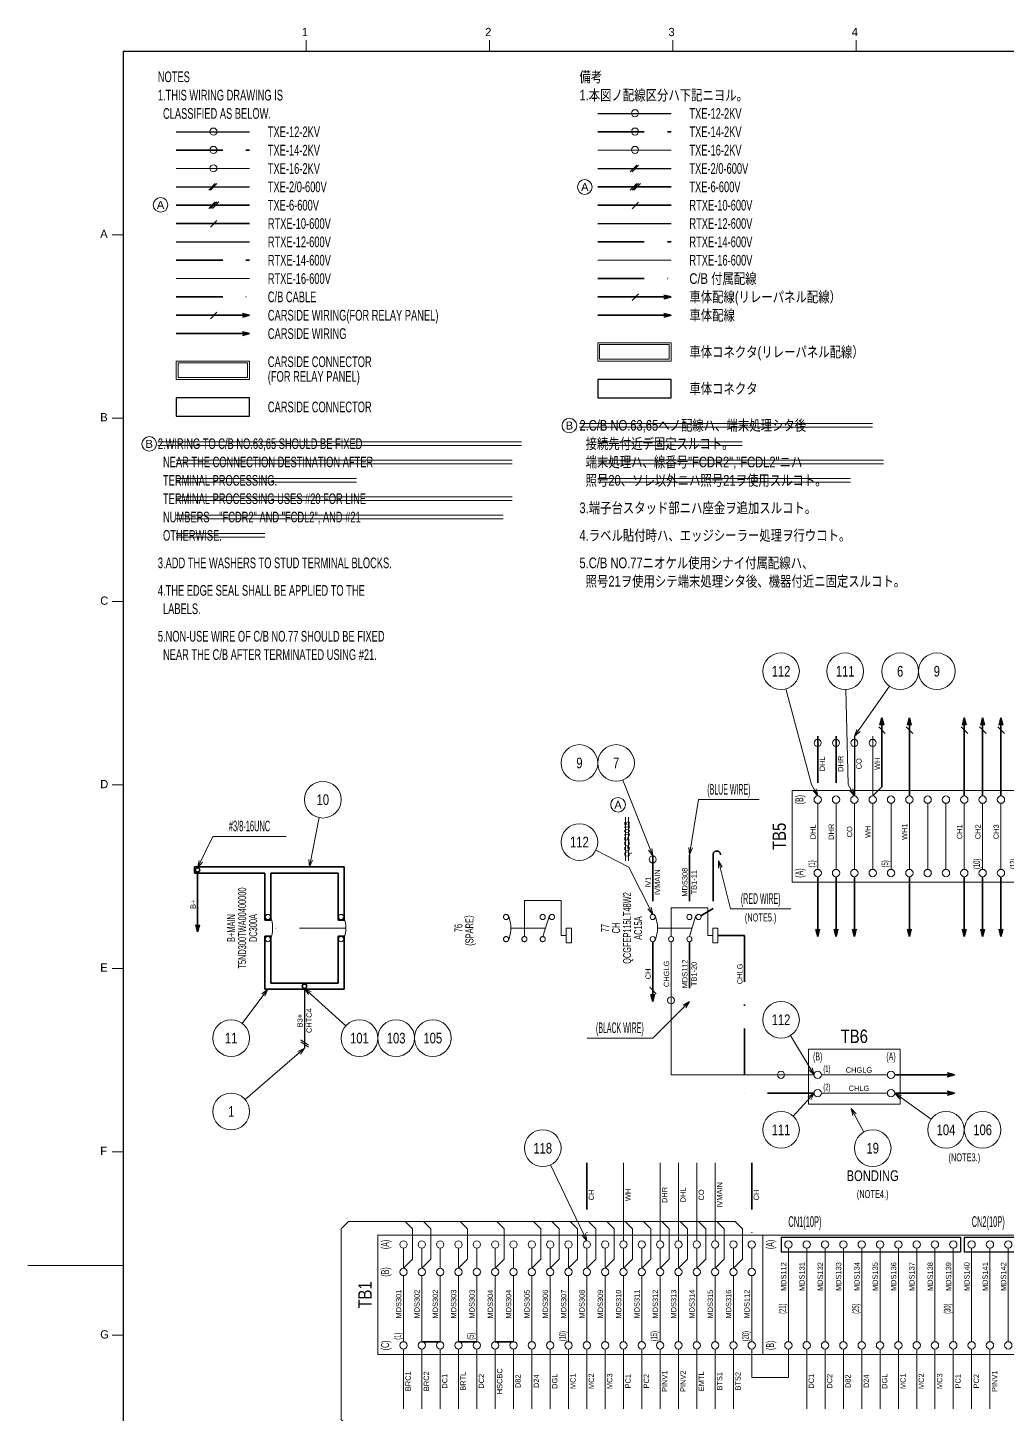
# Model space of a CAD drawing. Header units: millimetres. Extents: x 10 to 832, y 7 to 590.
# Drawn here: x 9.5 to 276.7, y 212.5 to 590.4 of the extents above; entities that cross this region are included whole.
import ezdxf
from ezdxf.enums import TextEntityAlignment as Align

# ---------------------------------------------------------------- set-up
doc = ezdxf.new("R2010")
doc.units = ezdxf.units.MM
for name, pattern in [('DASHDOT', [25.3, 12.7, -6.3, 0, -6.3]), ('DASHED', [19, 12.7, -6.3]), ('DIVIDE', [31.6, 12.7, -6.3, 0, -6.3, 0, -6.3])]:
    doc.linetypes.add(name, pattern=pattern)
for name, color, linetype in [('GR1_02', 7, 'Continuous'), ('GR1_03', 7, 'Continuous'), ('GR1_04', 7, 'Continuous'), ('GR1_05', 7, 'Continuous'), ('GR1_15', 7, 'Continuous'), ('GR1_16', 7, 'Continuous'), ('図面枠B6M', 7, 'Continuous'), ('表題、部品表_01', 7, 'Continuous')]:
    doc.layers.add(name, color=color, linetype=linetype)
doc.styles.add('HG丸ｺﾞｼｯｸM-PRO', font='')
doc.styles.get('HG丸ｺﾞｼｯｸM-PRO').set_extended_font_data('HG丸ｺﾞｼｯｸM-PRO')

# ---------------------------------------------------------------- blocks, each defined once
blk = doc.blocks.new('BLKF023')
at = {"layer": '図面枠B6M', "color": 4, "linetype": 'Continuous', "lineweight": 13}
for p, q in [((85.5, 587), (85.5, 584)), ((135.5, 587), (135.5, 584)), ((185.5, 587), (185.5, 584)), ((235.5, 587), (235.5, 584)), ((32.5, 534), (35.5, 534)), ((32.5, 484), (35.5, 484)), ((32.5, 434), (35.5, 434)), ((32.5, 384), (35.5, 384)), ((32.5, 334), (35.5, 334)), ((32.5, 284), (35.5, 284)), ((9.5, 253), (35.5, 253)), ((32.5, 234), (35.5, 234))]:
    blk.add_line(p, q, dxfattribs=at)
at = {"layer": '図面枠B6M', "color": 2, "linetype": 'Continuous', "lineweight": 25}
for q in [(35.5, 15), (831.5, 584)]:
    blk.add_line((35.5, 584), q, dxfattribs=at)
at = {"layer": '図面枠B6M', "color": 4, "linetype": 'Continuous', "lineweight": 13, "style": 'HG丸ｺﾞｼｯｸM-PRO'}
for s, width, p in [('1', 1.003994, (84.29, 587.45)), ('2', 1.003994, (134.3, 587.45)), ('3', 1.003994, (184.29, 587.45)), ('4', 1.003994, (234.29, 587.45)), ('A', 1.002405, (29.29, 532.45)), ('B', 1.004704, (29.29, 482.45)), ('C', 1.001214, (29.29, 432.45)), ('D', 1.002334, (29.29, 382.45)), ('E', 1.001589, (29.29, 332.45)), ('F', 0.998986, (29.29, 282.45)), ('G', 1.003714, (29.29, 232.45))]:
    blk.add_text(s, height=2.25, dxfattribs=dict(at, width=width)).set_placement(p, align=Align.BOTTOM_LEFT)
blk = doc.blocks.new('BLKF065')
at = {"layer": 'GR1_03', "color": 4, "linetype": 'Continuous', "lineweight": 13}
for p, q in [((97, 209), (195, 209)), ((110, 209), (112, 207)), ((115, 209), (117, 207)), ((120, 209), (122, 207)), ((125, 209), (127, 207)), ((130, 209), (132, 207)), ((135, 209), (137, 207)), ((140, 209), (142, 207)), ((145, 209), (147, 207)), ((160, 209), (162, 207)), ((165, 209), (167, 207)), ((170, 209), (172, 207)), ((175, 209), (177, 207)), ((180, 209), (182, 207)), ((185, 209), (187, 207)), ((190, 209), (192, 207)), ((195, 209), (197, 207)), ((112, 207), (112, 199.75)), ((117, 207), (117, 199.75)), ((122, 207), (122, 199.75)), ((127, 207), (127, 199.75)), ((132, 207), (132, 199.75)), ((137, 207), (137, 199.75)), ((142, 207), (142, 199.75)), ((147, 207), (147, 199.75)), ((162, 207), (162, 199.75)), ((167, 207), (167, 199.75)), ((172, 207), (172, 199.75)), ((177, 207), (177, 199.75)), ((182, 207), (182, 199.75)), ((187, 207), (187, 199.75)), ((192, 207), (192, 199.75)), ((197, 207), (197, 199.75))]:
    blk.add_line(p, q, dxfattribs=at)
blk = doc.blocks.new('BLKF067')
at = {"layer": 'GR1_03', "color": 4, "linetype": 'Continuous', "lineweight": 13}
for p, q in [((139.5, 263), (137.5, 265)), ((139.5, 254.75), (139.5, 263)), ((137, 252.25), (139.5, 254.75))]:
    blk.add_line(p, q, dxfattribs=at)
blk = doc.blocks.new('BLKF068')
at = {"layer": 'GR1_03', "color": 4, "linetype": 'Continuous', "lineweight": 13}
for p, q in [((119.5, 263), (117.5, 265)), ((119.5, 254.75), (119.5, 263)), ((117, 252.25), (119.5, 254.75))]:
    blk.add_line(p, q, dxfattribs=at)
blk = doc.blocks.new('BLKF069')
at = {"layer": 'GR1_03', "color": 4, "linetype": 'Continuous', "lineweight": 13}
for p, q in [((114.5, 263), (112.5, 265)), ((114.5, 254.75), (114.5, 263)), ((112, 252.25), (114.5, 254.75))]:
    blk.add_line(p, q, dxfattribs=at)
blk = doc.blocks.new('BLKF070')
at = {"layer": 'GR1_03', "color": 4, "linetype": 'Continuous', "lineweight": 13}
for p, q in [((149.5, 263), (147.5, 265)), ((149.5, 254.75), (149.5, 263)), ((147, 252.25), (149.5, 254.75))]:
    blk.add_line(p, q, dxfattribs=at)
blk = doc.blocks.new('BLKF071')
at = {"layer": 'GR1_03', "color": 4, "linetype": 'Continuous', "lineweight": 13}
for p, q in [((154.5, 263), (152.5, 265)), ((154.5, 254.75), (154.5, 263)), ((152, 252.25), (154.5, 254.75))]:
    blk.add_line(p, q, dxfattribs=at)
blk = doc.blocks.new('BLKF072')
at = {"layer": 'GR1_03', "color": 4, "linetype": 'Continuous', "lineweight": 13}
for p, q in [((189.5, 263), (187.5, 265)), ((189.5, 254.75), (189.5, 263)), ((187, 252.25), (189.5, 254.75))]:
    blk.add_line(p, q, dxfattribs=at)
blk = doc.blocks.new('BLKF073')
at = {"layer": 'GR1_03', "color": 4, "linetype": 'Continuous', "lineweight": 13}
for p, q in [((184.5, 263), (182.5, 265)), ((184.5, 254.75), (184.5, 263)), ((182, 252.25), (184.5, 254.75))]:
    blk.add_line(p, q, dxfattribs=at)
blk = doc.blocks.new('BLKF074')
at = {"layer": 'GR1_03', "color": 4, "linetype": 'Continuous', "lineweight": 13}
for p, q in [((179.5, 263), (177.5, 265)), ((179.5, 254.75), (179.5, 263)), ((177, 252.25), (179.5, 254.75))]:
    blk.add_line(p, q, dxfattribs=at)
blk = doc.blocks.new('BLKF075')
at = {"layer": 'GR1_03', "color": 4, "linetype": 'Continuous', "lineweight": 13}
for p, q in [((174.5, 263), (172.5, 265)), ((174.5, 254.75), (174.5, 263)), ((172, 252.25), (174.5, 254.75))]:
    blk.add_line(p, q, dxfattribs=at)
blk = doc.blocks.new('BLKF076')
at = {"layer": 'GR1_03', "color": 4, "linetype": 'Continuous', "lineweight": 13}
for p, q in [((169.5, 263), (167.5, 265)), ((169.5, 254.75), (169.5, 263)), ((167, 252.25), (169.5, 254.75))]:
    blk.add_line(p, q, dxfattribs=at)
blk = doc.blocks.new('BLKF077')
at = {"layer": 'GR1_03', "color": 4, "linetype": 'Continuous', "lineweight": 13}
for p, q in [((194.5, 263), (192.5, 265)), ((194.5, 254.75), (194.5, 263)), ((192, 252.25), (194.5, 254.75))]:
    blk.add_line(p, q, dxfattribs=at)
blk = doc.blocks.new('BLKF078')
at = {"layer": 'GR1_03', "color": 4, "linetype": 'Continuous', "lineweight": 13}
for p, q in [((199.5, 263), (197.5, 265)), ((199.5, 254.75), (199.5, 263)), ((197, 252.25), (199.5, 254.75))]:
    blk.add_line(p, q, dxfattribs=at)
blk = doc.blocks.new('BLKF079')
at = {"layer": 'GR1_03', "color": 4, "linetype": 'Continuous', "lineweight": 13}
for p, q in [((204.5, 263), (202.5, 265)), ((204.5, 254.75), (204.5, 263)), ((202, 252.25), (204.5, 254.75))]:
    blk.add_line(p, q, dxfattribs=at)
blk = doc.blocks.new('BLKF066')
at = {"layer": 'GR1_03', "color": 4, "linetype": 'Continuous', "lineweight": 13}
blk.add_line((97, 265), (202.5, 265), dxfattribs=at)
for name in ['BLKF069', 'BLKF068', 'BLKF067', 'BLKF070', 'BLKF071', 'BLKF076', 'BLKF075', 'BLKF074', 'BLKF073', 'BLKF072', 'BLKF077', 'BLKF078', 'BLKF079']:
    blk.add_blockref(name, (0, 0), dxfattribs=at)
blk = doc.blocks.new('BLKF080')
at = {"layer": 'GR1_03', "color": 4, "linetype": 'Continuous', "lineweight": 13}
for p, q in [((164.5, 263), (162.5, 265)), ((164.5, 254.75), (164.5, 263)), ((162, 252.25), (164.5, 254.75))]:
    blk.add_line(p, q, dxfattribs=at)
blk = doc.blocks.new('BLKF081')
at = {"layer": 'GR1_03', "color": 4, "linetype": 'Continuous', "lineweight": 13}
for p, q in [((159.5, 263), (157.5, 265)), ((159.5, 254.75), (159.5, 263)), ((157, 252.25), (159.5, 254.75))]:
    blk.add_line(p, q, dxfattribs=at)
blk = doc.blocks.new('BLKF082')
at = {"layer": 'GR1_03', "color": 4, "linetype": 'Continuous', "lineweight": 13}
for p, q in [((129.5, 263), (127.5, 265)), ((129.5, 254.75), (129.5, 263)), ((127, 252.25), (129.5, 254.75))]:
    blk.add_line(p, q, dxfattribs=at)
blk = doc.blocks.new('BLKF064')
at = {"layer": 'GR1_03', "color": 4, "linetype": 'Continuous', "lineweight": 13}
for p, q in [((95, 263), (97, 265)), ((95, 263), (95, 211)), ((95, 211), (97, 209))]:
    blk.add_line(p, q, dxfattribs=at)
for name in ['BLKF066', 'BLKF082', 'BLKF081', 'BLKF080', 'BLKF065']:
    blk.add_blockref(name, (0, 0), dxfattribs=at)
blk = doc.blocks.new('BLKF102')
at = {"layer": 'GR1_03', "color": 2, "linetype": 'Continuous', "lineweight": 25}
for p, q in [((215, 260.75), (264, 260.75)), ((215, 260.75), (215, 256.75)), ((264, 260.75), (264, 256.75)), ((215, 256.75), (264, 256.75))]:
    blk.add_line(p, q, dxfattribs=at)
blk = doc.blocks.new('BLKF103')
at = {"layer": 'GR1_03', "color": 2, "linetype": 'Continuous', "lineweight": 25}
for p, q in [((265, 260.75), (314, 260.75)), ((265, 260.75), (265, 256.75)), ((314, 260.75), (314, 256.75)), ((265, 256.75), (314, 256.75))]:
    blk.add_line(p, q, dxfattribs=at)
blk = doc.blocks.new('FXTIP_ARROW_S')
at = {"color": 0, "linetype": 'Continuous', "lineweight": -2}
for q in [(-1, 0), (-0.97, 0.26), (-0.97, -0.26)]:
    blk.add_line((0, 0), q, dxfattribs=at)
blk = doc.blocks.new('FXTIP_ARROW_E')
at = {"color": 0, "linetype": 'Continuous', "lineweight": -2}
for q in [(-1, 0), (-0.97, 0.26), (-0.97, -0.26)]:
    blk.add_line((0, 0), q, dxfattribs=at)
blk = doc.blocks.new('BLKF317')
at = {"layer": 'GR1_02', "color": 4, "linetype": 'Continuous', "lineweight": 13}
for p, q in [((222.5, 312), (247.5, 312)), ((222.5, 297.04), (222.5, 312)), ((247.5, 297.04), (247.5, 312)), ((226, 305), (244, 305)), ((226, 300), (244, 300)), ((222.5, 297.04), (247.5, 297.04))]:
    blk.add_line(p, q, dxfattribs=at)
for centre in [(225, 305), (245, 305), (225, 300), (245, 300)]:
    blk.add_circle(centre, 1, dxfattribs=at)
at = {"layer": 'GR1_02', "color": 3, "linetype": 'Continuous', "lineweight": 35, "style": 'HG丸ｺﾞｼｯｸM-PRO', "width": 0.521222}
for s, p in [('(1)', (227.5, 306.67)), ('(2)', (227.5, 301.67))]:
    blk.add_text(s, height=1.818, dxfattribs=at).set_placement(p, align=Align.MIDDLE_CENTER)
blk = doc.blocks.new('BLKF318')
at = {"layer": 'GR1_02', "color": 4, "linetype": 'DASHED', "lineweight": 13}
for p, q in [((195, 350.5), (184.94, 350.5)), ((185, 342.68), (185, 350.5)), ((195, 343), (195, 350.5)), ((196.4, 343), (195, 343))]:
    blk.add_line(p, q, dxfattribs=at)
at = {"layer": 'GR1_02', "color": 4, "linetype": 'Continuous', "lineweight": 13}
for p, q in [((196.4, 345), (196.4, 341)), ((196.4, 345), (197.8, 345)), ((197.8, 345), (197.8, 341)), ((196.4, 341), (197.8, 341))]:
    blk.add_line(p, q, dxfattribs=at)
blk.add_circle((185, 341.98), 0.701, dxfattribs=at)
blk = doc.blocks.new('BLKF319')
at = {"layer": 'GR1_02', "color": 4, "linetype": 'Continuous', "lineweight": 13}
blk.add_line((190, 342.68), (191.8, 348.39), dxfattribs=at)
at = {"layer": 'GR1_02', "color": 4, "linetype": 'DASHDOT', "lineweight": 13}
blk.add_line((190.73, 345), (181.31, 345), dxfattribs=at)
at = {"layer": 'GR1_02', "color": 4, "linetype": 'Continuous', "lineweight": 13}
for centre in [(180, 348.02), (190, 348.02), (192.5, 348.02), (180, 341.98), (190, 341.98)]:
    blk.add_circle(centre, 0.701, dxfattribs=at)
blk.add_arc((172.81, 345), 8.5, 337.237, 22.763, dxfattribs=at)
blk = doc.blocks.new('BLKF320')
at = {"layer": 'GR1_02', "color": 4, "linetype": 'DIVIDE', "lineweight": 13}
for p, q in [((155, 352.5), (144.94, 352.5)), ((145, 342.68), (145, 352.5)), ((155, 343), (155, 352.5)), ((156.4, 345), (156.4, 341)), ((156.4, 345), (157.8, 345)), ((157.8, 345), (157.8, 341)), ((156.4, 343), (155, 343)), ((156.4, 341), (157.8, 341))]:
    blk.add_line(p, q, dxfattribs=at)
blk.add_circle((145, 341.98), 0.701, dxfattribs=at)
blk = doc.blocks.new('BLKF321')
at = {"layer": 'GR1_02', "color": 4, "linetype": 'DIVIDE', "lineweight": 13}
for p, q in [((150, 342.68), (151.8, 348.39)), ((150.73, 345), (141.31, 345))]:
    blk.add_line(p, q, dxfattribs=at)
for centre in [(140, 348.02), (150, 348.02), (152.5, 348.02), (140, 341.98), (150, 341.98)]:
    blk.add_circle(centre, 0.701, dxfattribs=at)
blk.add_arc((132.81, 345), 8.5, 337.237, 22.763, dxfattribs=at)
blk = doc.blocks.new('BLKF322')
at = {"layer": 'GR1_03', "color": 3, "linetype": 'Continuous', "lineweight": 35}
for p, q in [((75.85, 342.8325), (74.15, 342.8325)), ((74.15, 328.3), (74.15, 342.8325)), ((75.85, 330), (75.85, 342.8325)), ((95.85, 342.8325), (94.15, 342.8325)), ((94.15, 330), (94.15, 342.8325)), ((95.85, 328.3), (95.85, 342.8325)), ((75.85, 330), (94.15, 330)), ((74.15, 328.3), (95.85, 328.3))]:
    blk.add_line(p, q, dxfattribs=at)
blk.add_circle((85, 329.15), 0.6, dxfattribs=at)
blk = doc.blocks.new('BLKF323')
at = {"layer": 'GR1_03', "color": 3, "linetype": 'Continuous', "lineweight": 35}
for p, q in [((55, 361.7), (95.85, 361.7)), ((55, 361.7), (55, 360)), ((74.15, 360), (55, 360)), ((74.15, 360), (74.15, 347.1675)), ((75.85, 360), (75.85, 347.1675)), ((75.85, 360), (94.15, 360)), ((94.15, 360), (94.15, 347.1675)), ((95.85, 361.7), (95.85, 347.1675)), ((75.85, 347.1675), (74.15, 347.1675)), ((95.85, 347.1675), (94.15, 347.1675))]:
    blk.add_line(p, q, dxfattribs=at)
blk.add_circle((55.85, 360.85), 0.6, dxfattribs=at)
blk = doc.blocks.new('BLKF324')
at = {"layer": 'GR1_02', "color": 4, "linetype": 'DASHDOT', "lineweight": 13}
blk.add_line((96.31, 345), (76.31, 345), dxfattribs=at)
at = {"layer": 'GR1_02', "color": 4, "linetype": 'Continuous', "lineweight": 13}
for centre in [(75, 348.02), (95, 348.02), (75, 341.98), (95, 341.98)]:
    blk.add_circle(centre, 0.701, dxfattribs=at)
for centre in [(67.81, 345), (87.81, 345)]:
    blk.add_arc(centre, 8.5, 337.237, 22.763, dxfattribs=at)
blk = doc.blocks.new('BLKF325')
at = {"layer": 'GR1_02', "color": 4, "linetype": 'Continuous', "lineweight": 13}
for p, q in [((282.96, 382.5), (218, 382.5)), ((218, 357.5), (218, 382.5)), ((282.96, 357.5), (282.96, 382.5)), ((225, 361), (225, 379)), ((230, 361), (230, 379)), ((235, 361), (235, 379)), ((240, 361), (240, 379)), ((245, 361), (245, 379)), ((250, 361), (250, 379)), ((255, 361), (255, 379)), ((260, 361), (260, 379)), ((265, 361), (265, 379)), ((270, 361), (270, 379)), ((275, 361), (275, 379)), ((280, 361), (280, 379)), ((282.96, 357.5), (218, 357.5))]:
    blk.add_line(p, q, dxfattribs=at)
for centre in [(225, 380), (230, 380), (235, 380), (240, 380), (245, 380), (250, 380), (255, 380), (260, 380), (265, 380), (270, 380), (275, 380), (280, 380), (225, 360), (230, 360), (235, 360), (240, 360), (245, 360), (250, 360), (255, 360), (260, 360), (265, 360), (270, 360), (275, 360), (280, 360)]:
    blk.add_circle(centre, 1, dxfattribs=at)
at = {"layer": 'GR1_02', "color": 3, "linetype": 'Continuous', "lineweight": 35, "style": 'HG丸ｺﾞｼｯｸM-PRO'}
for s, width, p in [('(1)', 0.521222, (223.33, 362.5)), ('(5)', 0.521222, (243.33, 362.5)), ('(10)', 0.521214, (268.33, 362.5)), ('(12)', 0.521214, (278.33, 362.5))]:
    blk.add_text(s, height=1.818, rotation=90, dxfattribs=dict(at, width=width)).set_placement(p, align=Align.MIDDLE_CENTER)
blk = doc.blocks.new('BLKF331')
at = {"layer": '表題、部品表_01', "color": 2, "linetype": 'Continuous', "lineweight": 25}
for p, q in [((70, 489.54), (50, 489.54)), ((50, 489.54), (50, 484.54)), ((70, 484.54), (70, 489.54)), ((50, 484.54), (70, 484.54))]:
    blk.add_line(p, q, dxfattribs=at)
blk = doc.blocks.new('BLKF332')
at = {"layer": '表題、部品表_01', "color": 4, "linetype": 'Continuous', "lineweight": 13}
for p, q in [((70, 499.54), (50, 499.54)), ((50, 499.54), (50, 494.54)), ((69.5, 499.04), (50.5, 499.04)), ((50.5, 499.04), (50.5, 495.04)), ((69.5, 495.04), (69.5, 499.04)), ((70, 494.54), (70, 499.54)), ((50, 494.54), (70, 494.54)), ((50.5, 495.04), (69.5, 495.04))]:
    blk.add_line(p, q, dxfattribs=at)
blk = doc.blocks.new('BLKF333')
at = {"layer": '表題、部品表_01', "color": 2, "linetype": 'Continuous', "lineweight": 25}
for p, q in [((185, 494.54), (165, 494.54)), ((165, 494.54), (165, 489.54)), ((185, 489.54), (185, 494.54)), ((165, 489.54), (185, 489.54))]:
    blk.add_line(p, q, dxfattribs=at)
blk = doc.blocks.new('BLKF334')
at = {"layer": '表題、部品表_01', "color": 4, "linetype": 'Continuous', "lineweight": 13}
for p, q in [((185, 504.54), (165, 504.54)), ((165, 504.54), (165, 499.54)), ((184.5, 504.04), (165.5, 504.04)), ((165.5, 504.04), (165.5, 500.04)), ((184.5, 500.04), (184.5, 504.04)), ((185, 499.54), (185, 504.54)), ((165, 499.54), (185, 499.54)), ((165.5, 500.04), (184.5, 500.04))]:
    blk.add_line(p, q, dxfattribs=at)
blk = doc.blocks.new('BLKF335')
at = {"layer": 'GR1_05', "color": 4, "linetype": 'Continuous', "lineweight": 13}
blk.add_circle((170.54, 378.6), 2, dxfattribs=at)
at = {"layer": 'GR1_05', "color": 4, "linetype": 'Continuous', "lineweight": 13, "style": 'HG丸ｺﾞｼｯｸM-PRO', "width": 1.042301}
blk.add_text('A', height=2.18, dxfattribs=at).set_placement((170.54, 378.6), align=Align.MIDDLE_CENTER)
blk = doc.blocks.new('BLKF336')
at = {"layer": 'GR1_02', "color": 4, "linetype": 'Continuous', "lineweight": 13}
for p, q in [((105, 228.75), (105, 261.25)), ((210, 261.25), (105, 261.25)), ((210, 228.75), (210, 261.25)), ((112, 252.25), (112, 257.75)), ((117, 252.25), (117, 257.75)), ((122, 252.25), (122, 257.75)), ((127, 252.25), (127, 257.75)), ((132, 252.25), (132, 257.75)), ((137, 252.25), (137, 257.75)), ((142, 252.25), (142, 257.75)), ((147, 252.25), (147, 257.75)), ((152, 252.25), (152, 257.75)), ((157, 252.25), (157, 257.75)), ((162, 252.25), (162, 257.75)), ((167, 252.25), (167, 257.75)), ((172, 252.25), (172, 257.75)), ((177, 252.25), (177, 257.75)), ((182, 252.25), (182, 257.75)), ((187, 252.25), (187, 257.75)), ((192, 252.25), (192, 257.75)), ((197, 252.25), (197, 257.75)), ((202, 252.25), (202, 257.75)), ((207, 252.25), (207, 257.75)), ((112, 250.25), (112, 232.25)), ((117, 250.25), (117, 232.25)), ((122, 250.25), (122, 232.25)), ((127, 250.25), (127, 232.25)), ((132, 250.25), (132, 232.25)), ((137, 250.25), (137, 232.25)), ((142, 250.25), (142, 232.25)), ((147, 250.25), (147, 232.25)), ((152, 250.25), (152, 232.25)), ((157, 250.25), (157, 232.25)), ((162, 250.25), (162, 232.25)), ((167, 250.25), (167, 232.25)), ((172, 250.25), (172, 232.25)), ((177, 250.25), (177, 232.25)), ((182, 250.25), (182, 232.25)), ((187, 250.25), (187, 232.25)), ((192, 250.25), (192, 232.25)), ((197, 250.25), (197, 232.25)), ((202, 250.25), (202, 232.25)), ((207, 250.25), (207, 232.25)), ((210, 228.75), (105, 228.75))]:
    blk.add_line(p, q, dxfattribs=at)
for centre in [(112, 258.75), (117, 258.75), (122, 258.75), (127, 258.75), (132, 258.75), (137, 258.75), (142, 258.75), (147, 258.75), (152, 258.75), (157, 258.75), (162, 258.75), (167, 258.75), (172, 258.75), (177, 258.75), (182, 258.75), (187, 258.75), (192, 258.75), (197, 258.75), (202, 258.75), (207, 258.75), (112, 251.25), (117, 251.25), (122, 251.25), (127, 251.25), (132, 251.25), (137, 251.25), (142, 251.25), (147, 251.25), (152, 251.25), (157, 251.25), (162, 251.25), (167, 251.25), (172, 251.25), (177, 251.25), (182, 251.25), (187, 251.25), (192, 251.25), (197, 251.25), (202, 251.25), (207, 251.25), (112, 231.25), (117, 231.25), (122, 231.25), (127, 231.25), (132, 231.25), (137, 231.25), (142, 231.25), (147, 231.25), (152, 231.25), (157, 231.25), (162, 231.25), (167, 231.25), (172, 231.25), (177, 231.25), (182, 231.25), (187, 231.25), (192, 231.25), (197, 231.25), (202, 231.25), (207, 231.25)]:
    blk.add_circle(centre, 1, dxfattribs=at)
at = {"layer": 'GR1_02', "color": 3, "linetype": 'Continuous', "lineweight": 35, "style": 'HG丸ｺﾞｼｯｸM-PRO'}
for s, height, width, p in [('(A)', 2.182, 0.522521, (107, 258.75)), ('(B)', 2.182, 0.521304, (107, 251.25)), ('(1)', 1.818, 0.521222, (110.33, 233.75)), ('(5)', 1.818, 0.521222, (130.33, 233.75)), ('(10)', 1.818, 0.521214, (155.33, 233.75)), ('(15)', 1.818, 0.521214, (180.33, 233.75)), ('(20)', 1.818, 0.521214, (205.33, 233.75)), ('(C)', 2.182, 0.52136, (107, 231.25))]:
    blk.add_text(s, height=height, rotation=90, dxfattribs=dict(at, width=width)).set_placement(p, align=Align.MIDDLE_CENTER)
blk = doc.blocks.new('BLKF337')
at = {"layer": 'GR1_02', "color": 4, "linetype": 'Continuous', "lineweight": 13}
for p, q in [((315, 261.25), (210, 261.25)), ((210, 228.75), (210, 261.25)), ((315, 228.75), (315, 261.25)), ((217, 232.25), (217, 257.75)), ((222, 232.25), (222, 257.75)), ((227, 232.25), (227, 257.75)), ((232, 232.25), (232, 257.75)), ((237, 232.25), (237, 257.75)), ((242, 232.25), (242, 257.75)), ((247, 232.25), (247, 257.75)), ((252, 232.25), (252, 257.75)), ((257, 232.25), (257, 257.75)), ((262, 232.25), (262, 257.75)), ((267, 232.25), (267, 257.75)), ((272, 232.25), (272, 257.75)), ((277, 232.25), (277, 257.75)), ((282, 232.25), (282, 257.75)), ((287, 232.25), (287, 257.75)), ((292, 232.25), (292, 257.75)), ((297, 232.25), (297, 257.75)), ((302, 232.25), (302, 257.75)), ((307, 232.25), (307, 257.75)), ((312, 232.25), (312, 257.75)), ((315, 228.75), (210, 228.75))]:
    blk.add_line(p, q, dxfattribs=at)
for centre in [(217, 258.75), (222, 258.75), (227, 258.75), (232, 258.75), (237, 258.75), (242, 258.75), (247, 258.75), (252, 258.75), (257, 258.75), (262, 258.75), (267, 258.75), (272, 258.75), (277, 258.75), (282, 258.75), (287, 258.75), (292, 258.75), (297, 258.75), (302, 258.75), (307, 258.75), (312, 258.75), (217, 231.25), (222, 231.25), (227, 231.25), (232, 231.25), (237, 231.25), (242, 231.25), (247, 231.25), (252, 231.25), (257, 231.25), (262, 231.25), (267, 231.25), (272, 231.25), (277, 231.25), (282, 231.25), (287, 231.25), (292, 231.25), (297, 231.25), (302, 231.25), (307, 231.25), (312, 231.25)]:
    blk.add_circle(centre, 1, dxfattribs=at)
at = {"layer": 'GR1_02', "color": 3, "linetype": 'Continuous', "lineweight": 35, "style": 'HG丸ｺﾞｼｯｸM-PRO'}
for s, height, width, p in [('(A)', 2.182, 0.522521, (212, 258.75)), ('(21)', 1.818, 0.521214, (215.33, 241.25)), ('(25)', 1.818, 0.521214, (235.33, 241.25)), ('(30)', 1.818, 0.521214, (260.33, 241.25)), ('(35)', 1.818, 0.521214, (285.33, 241.25)), ('(40)', 1.818, 0.521214, (310.33, 241.25)), ('(B)', 2.182, 0.521304, (212, 231.25))]:
    blk.add_text(s, height=height, rotation=90, dxfattribs=dict(at, width=width)).set_placement(p, align=Align.MIDDLE_CENTER)
blk = doc.blocks.new('BLKF351')
at = {"layer": 'GR1_05', "color": 4, "linetype": 'Continuous', "lineweight": 13}
blk.add_circle((161.47, 547), 2, dxfattribs=at)
at = {"layer": 'GR1_05', "color": 4, "linetype": 'Continuous', "lineweight": 13, "style": 'HG丸ｺﾞｼｯｸM-PRO', "width": 1.042301}
blk.add_text('A', height=2.18, dxfattribs=at).set_placement((161.47, 547), align=Align.MIDDLE_CENTER)
blk = doc.blocks.new('BLKF352')
at = {"layer": 'GR1_05', "color": 4, "linetype": 'Continuous', "lineweight": 13}
blk.add_circle((45.73, 542.12), 2, dxfattribs=at)
at = {"layer": 'GR1_05', "color": 4, "linetype": 'Continuous', "lineweight": 13, "style": 'HG丸ｺﾞｼｯｸM-PRO', "width": 1.042301}
blk.add_text('A', height=2.18, dxfattribs=at).set_placement((45.73, 542.12), align=Align.MIDDLE_CENTER)
blk = doc.blocks.new('BLKF353')
at = {"layer": 'GR1_05', "color": 4, "linetype": 'Continuous', "lineweight": 13}
blk.add_circle((42.65, 476.98), 2, dxfattribs=at)
at = {"layer": 'GR1_05', "color": 4, "linetype": 'Continuous', "lineweight": 13, "style": 'HG丸ｺﾞｼｯｸM-PRO', "width": 1.04272}
blk.add_text('B', height=2.18, dxfattribs=at).set_placement((42.65, 476.98), align=Align.MIDDLE_CENTER)
blk = doc.blocks.new('BLKF354')
at = {"layer": 'GR1_05', "color": 4, "linetype": 'Continuous', "lineweight": 13}
blk.add_circle((157.27, 481.98), 2, dxfattribs=at)
at = {"layer": 'GR1_05', "color": 4, "linetype": 'Continuous', "lineweight": 13, "style": 'HG丸ｺﾞｼｯｸM-PRO', "width": 1.04272}
blk.add_text('B', height=2.18, dxfattribs=at).set_placement((157.27, 481.98), align=Align.MIDDLE_CENTER)

msp = doc.modelspace()

# ---------------------------------------------------------------- linework, layer by layer
at = {"layer": 'GR1_02', "color": 3, "linetype": 'DASHDOT', "lineweight": 35}
for p, q in [((197.8, 343), (205, 343)), ((205, 343), (205, 300)), ((224, 300), (205, 300))]:
    msp.add_line(p, q, dxfattribs=at)
at = {"layer": 'GR1_03', "color": 3, "linetype": 'Continuous', "lineweight": 35}
for p, q in [((242.5, 402.28), (242.5, 383.5)), ((250, 402.28), (250, 381)), ((265, 402.28), (265, 381)), ((270, 402.28), (270, 381)), ((275, 402.28), (275, 381)), ((242.5, 383.5), (240, 381)), ((55.85, 360.25), (55.85, 343.97)), ((225, 359), (225, 342.72)), ((230, 359), (230, 342.72)), ((235, 359), (235, 342.72)), ((250, 359), (250, 342.72)), ((265, 359), (265, 342.72)), ((270, 359), (270, 342.72)), ((275, 359), (275, 342.72)), ((180, 341.28), (180, 325)), ((246, 305), (262.28, 305)), ((246, 300), (262.28, 300)), ((117, 232.25), (122, 232.25)), ((127, 232.25), (132, 232.25)), ((137, 232.25), (142, 232.25))]:
    msp.add_line(p, q, dxfattribs=at)
at = {"layer": 'GR1_03', "color": 3, "linetype": 'DASHED', "lineweight": 35}
for p, q in [((225, 397.28), (225, 381)), ((230, 397.28), (230, 381)), ((180, 365), (180, 348.72))]:
    msp.add_line(p, q, dxfattribs=at)
at = {"layer": 'GR1_03', "color": 2, "linetype": 'Continuous', "lineweight": 25}
for p, q in [((235, 397.28), (235, 381)), ((85, 328.55), (85, 312.27))]:
    msp.add_line(p, q, dxfattribs=at)
at = {"layer": 'GR1_03', "color": 4, "linetype": 'Continuous', "lineweight": 13}
for p, q in [((240, 397.28), (240, 381)), ((241.68, 399.82), (243.45, 398.05)), ((249.18, 399.82), (250.95, 398.05)), ((264.18, 399.82), (265.95, 398.05)), ((269.18, 399.82), (270.95, 398.05)), ((274.18, 399.82), (275.95, 398.05)), ((185, 341.28), (185, 305)), ((179.18, 328.85), (180.95, 327.08)), ((84.05, 314.5), (86.1, 313.07)), ((84.05, 313.96), (86.1, 312.53)), ((224, 305), (185, 305)), ((172, 281.03), (172, 259.75)), ((182, 281.03), (182, 259.75)), ((187, 281.03), (187, 259.75)), ((192, 281.03), (192, 259.75)), ((197, 281.03), (197, 259.75)), ((112, 230.25), (112, 213.97)), ((117, 230.25), (117, 213.97)), ((122, 230.25), (122, 213.97)), ((127, 230.25), (127, 213.97)), ((132, 230.25), (132, 213.97)), ((137, 230.25), (137, 213.97)), ((142, 230.25), (142, 213.97)), ((147, 230.25), (147, 213.97)), ((152, 230.25), (152, 213.97)), ((157, 230.25), (157, 213.97)), ((162, 230.25), (162, 213.97)), ((167, 230.25), (167, 213.97)), ((172, 230.25), (172, 213.97)), ((177, 230.25), (177, 213.97)), ((182, 230.25), (182, 213.97)), ((187, 230.25), (187, 213.97)), ((192, 230.25), (192, 213.97)), ((197, 230.25), (197, 213.97)), ((202, 230.25), (202, 213.97)), ((207, 230.25), (207, 222.47)), ((217, 230.25), (217, 222.47)), ((222, 230.25), (222, 213.97)), ((227, 230.25), (227, 213.97)), ((232, 230.25), (232, 213.97)), ((237, 230.25), (237, 213.97)), ((242, 230.25), (242, 213.97)), ((247, 230.25), (247, 213.97)), ((252, 230.25), (252, 213.97)), ((257, 230.25), (257, 213.97)), ((262, 230.25), (262, 213.97)), ((267, 230.25), (267, 213.97)), ((272, 230.25), (272, 213.97)), ((207, 222.47), (217, 222.47))]:
    msp.add_line(p, q, dxfattribs=at)
at = {"layer": 'GR1_03', "color": 3, "linetype": 'DASHDOT', "lineweight": 35}
for p, q in [((190, 365), (190, 348.72)), ((196.48, 365), (196.48, 350.31)), ((196.48, 350.31), (193.11, 348.37)), ((190, 341.28), (190, 325)), ((162, 281.03), (162, 259.75)), ((207, 281.03), (207, 259.75))]:
    msp.add_line(p, q, dxfattribs=at)
at = {"layer": 'GR1_03', "color": 4, "linetype": 'Continuous', "lineweight": 13}
for centre in [(225, 395.48), (230, 395.48), (235, 395.48), (240, 395.48), (180, 363.7), (185, 325.29), (215, 305)]:
    msp.add_circle(centre, 0.963, dxfattribs=at)
at = {"layer": 'GR1_03', "color": 3, "linetype": 'DASHDOT', "lineweight": 35}
msp.add_arc((197.48, 365), 1, 0, 180, dxfattribs=at)
at = {"layer": 'GR1_05', "color": 4, "linetype": 'Continuous', "lineweight": 13}
for p, q in [((160, 482.54), (239.92, 482.54)), ((160, 481.54), (239.92, 481.54)), ((45, 477.54), (144.2, 477.54)), ((45, 476.54), (144.2, 476.54)), ((165, 477.54), (204.42, 477.54)), ((165, 476.54), (204.42, 476.54)), ((50, 472.54), (141.7, 472.54)), ((165, 472.54), (242.92, 472.54)), ((50, 471.54), (141.7, 471.54)), ((165, 471.54), (242.92, 471.54)), ((50, 467.54), (99.2, 467.54)), ((50, 466.54), (99.2, 466.54)), ((165, 467.54), (233.92, 467.54)), ((165, 466.54), (233.92, 466.54)), ((50, 462.54), (141.7, 462.54)), ((50, 461.54), (141.7, 461.54)), ((50, 457.54), (139.2, 457.54)), ((50, 456.54), (139.2, 456.54)), ((50, 452.54), (74.2, 452.54)), ((50, 451.54), (74.2, 451.54)), ((172.6, 363.33), (172.6, 375.21)), ((173.4, 363.33), (173.4, 375.21))]:
    msp.add_line(p, q, dxfattribs=at)
at = {"layer": 'GR1_15', "color": 4, "linetype": 'Continuous', "lineweight": 13}
for p, q in [((223.35, 384.17), (216.31, 410.17)), ((233.35, 384.17), (232.64, 410)), ((235, 397.28), (244.62, 410.91)), ((180, 364.66), (171.84, 385.35)), ((225, 381), (223.35, 384.17)), ((235, 381), (233.35, 384.17)), ((86.34, 361.7), (89.02, 375.1)), ((173.47, 361.57), (164.5, 366.27)), ((180, 348.72), (173.47, 361.57)), ((74.97, 328.3), (68, 319)), ((85, 328.55), (96.29, 318.35)), ((224, 305), (217.57, 315.71)), ((85, 312.27), (68.78, 298.27)), ((224, 300), (218.34, 293.72)), ((246, 300), (255.93, 292.91)), ((234.12, 295.85), (237.62, 289.4)), ((162, 259.75), (152.15, 280.48))]:
    msp.add_line(p, q, dxfattribs=at)
for centre in [(215, 415), (232.5, 415), (247.5, 415), (257.5, 415), (160, 390), (170, 390), (90, 380), (160, 368.45), (215, 320), (65, 315), (100, 315), (110, 315), (120, 315), (65, 295), (215, 290), (260, 290), (270, 290), (150, 285), (240, 285)]:
    msp.add_circle(centre, 5, dxfattribs=at)
at = {"layer": 'GR1_16', "color": 4, "linetype": 'Continuous', "lineweight": 13}
for p, q in [((190, 365), (192.5, 380)), ((192.5, 380), (209.05, 380)), ((55.85, 361.45), (60, 370)), ((60, 370), (80, 370)), ((197.97, 363.34), (201.26, 350.21)), ((201.26, 350.21), (217.66, 350.21)), ((190, 325), (180, 315)), ((180, 315), (162.07, 315))]:
    msp.add_line(p, q, dxfattribs=at)
at = {"layer": '表題、部品表_01', "color": 2, "linetype": 'Continuous', "lineweight": 25}
for p, q in [((165, 567.04), (185, 567.04)), ((50, 562.04), (70, 562.04)), ((165, 552.04), (185, 552.04)), ((50, 547.04), (70, 547.04)), ((165, 537.04), (185, 537.04)), ((50, 532.04), (70, 532.04))]:
    msp.add_line(p, q, dxfattribs=at)
at = {"layer": '表題、部品表_01', "color": 3, "linetype": 'DASHED', "lineweight": 35}
for p, q in [((165, 562.04), (185, 562.04)), ((50, 557.04), (70, 557.04)), ((165, 532.04), (185, 532.04)), ((50, 527.04), (70, 527.04))]:
    msp.add_line(p, q, dxfattribs=at)
at = {"layer": '表題、部品表_01', "color": 4, "linetype": 'Continuous', "lineweight": 13}
for p, q in [((165, 557.04), (185, 557.04)), ((50, 552.04), (70, 552.04)), ((175.63, 552.92), (173.87, 551.15)), ((176.13, 552.92), (174.37, 551.15)), ((60.63, 547.92), (58.87, 546.15)), ((61.13, 547.92), (59.37, 546.15)), ((175.63, 547.92), (173.87, 546.15)), ((176.13, 547.92), (174.37, 546.15)), ((176.63, 547.92), (174.87, 546.15)), ((60.63, 542.92), (58.87, 541.15)), ((61.13, 542.92), (59.37, 541.15)), ((61.63, 542.92), (59.87, 541.15)), ((176.13, 542.85), (174.37, 541.09)), ((61.13, 537.85), (59.37, 536.09)), ((165, 527.04), (185, 527.04)), ((50, 522.04), (70, 522.04)), ((176.13, 517.85), (174.37, 516.09)), ((61.13, 512.85), (59.37, 511.09))]:
    msp.add_line(p, q, dxfattribs=at)
at = {"layer": '表題、部品表_01', "color": 3, "linetype": 'Continuous', "lineweight": 35}
for p, q in [((165, 547.04), (185, 547.04)), ((50, 542.04), (70, 542.04)), ((165, 542.04), (185, 542.04)), ((50, 537.04), (70, 537.04)), ((165, 517.04), (185, 517.04)), ((50, 512.04), (70, 512.04)), ((165, 512.04), (185, 512.04)), ((50, 507.04), (70, 507.04))]:
    msp.add_line(p, q, dxfattribs=at)
at = {"layer": '表題、部品表_01', "color": 3, "linetype": 'DASHDOT', "lineweight": 35}
for p, q in [((165, 522.04), (185, 522.04)), ((50, 517.04), (70, 517.04))]:
    msp.add_line(p, q, dxfattribs=at)
at = {"layer": '表題、部品表_01', "color": 4, "linetype": 'Continuous', "lineweight": 13}
for centre in [(175.16, 567.11), (60.16, 562.11), (175.16, 562.11), (60.16, 557.11), (175.16, 557.11), (60.16, 552.11)]:
    msp.add_circle(centre, 0.963, dxfattribs=at)

# ---------------------------------------------------------------- block references
at = {"layer": 'GR1_02', "color": 4, "linetype": 'Continuous', "lineweight": 13}
for name in ['BLKF325', 'BLKF324', 'BLKF319', 'BLKF318', 'BLKF317', 'BLKF336', 'BLKF337']:
    msp.add_blockref(name, (0, 0), dxfattribs=at)
at = {"layer": 'GR1_02', "color": 4, "linetype": 'DIVIDE', "lineweight": 13}
for name in ['BLKF320', 'BLKF321']:
    msp.add_blockref(name, (0, 0), dxfattribs=at)
at = {"layer": 'GR1_03', "color": 3, "linetype": 'Continuous', "lineweight": 35, "xscale": 2, "yscale": 2}
for name, p, rotation in [('FXTIP_ARROW_S', (242.5, 402.28), 90), ('FXTIP_ARROW_S', (250, 402.28), 90), ('FXTIP_ARROW_S', (265, 402.28), 90), ('FXTIP_ARROW_S', (270, 402.28), 90), ('FXTIP_ARROW_S', (275, 402.28), 90), ('FXTIP_ARROW_E', (55.85, 343.97), 270), ('FXTIP_ARROW_E', (225, 342.72), 270), ('FXTIP_ARROW_E', (230, 342.72), 270), ('FXTIP_ARROW_E', (235, 342.72), 270), ('FXTIP_ARROW_E', (250, 342.72), 270), ('FXTIP_ARROW_E', (265, 342.72), 270), ('FXTIP_ARROW_E', (270, 342.72), 270), ('FXTIP_ARROW_E', (275, 342.72), 270), ('FXTIP_ARROW_E', (180, 325), 270), ('FXTIP_ARROW_E', (262.28, 305), 360), ('FXTIP_ARROW_E', (262.28, 300), 360)]:
    msp.add_blockref(name, p, dxfattribs=dict(at, rotation=rotation))
at = {"layer": 'GR1_03', "color": 3, "linetype": 'Continuous', "lineweight": 35}
for name in ['BLKF323', 'BLKF322']:
    msp.add_blockref(name, (0, 0), dxfattribs=at)
at = {"layer": 'GR1_03', "color": 4, "linetype": 'Continuous', "lineweight": 13}
msp.add_blockref('BLKF064', (0, 0), dxfattribs=at)
at = {"layer": 'GR1_03', "color": 2, "linetype": 'Continuous', "lineweight": 25}
for name in ['BLKF102', 'BLKF103']:
    msp.add_blockref(name, (0, 0), dxfattribs=at)
at = {"layer": 'GR1_05', "color": 4, "linetype": 'Continuous', "lineweight": 13}
for name in ['BLKF351', 'BLKF352', 'BLKF354', 'BLKF353', 'BLKF335']:
    msp.add_blockref(name, (0, 0), dxfattribs=at)
at = {"layer": 'GR1_15', "color": 4, "linetype": 'Continuous', "lineweight": 13, "xscale": 2, "yscale": 2}
for p, rotation in [((235, 397.28), 234.7982795376728), ((225, 381), 297.4418060112141), ((235, 381), 297.4418060112141), ((180, 364.66), 291.5379449457413), ((86.34, 361.7), 258.7024050605232), ((180, 348.72), 296.9147677341696), ((85, 328.55), 137.9074451343488), ((74.97, 328.3), 53.1325586381535), ((85, 312.27), 40.80855693842489), ((224, 305), 300.9637565320737), ((224, 300), 48.01278750418357), ((246, 300), 144.4623222080259), ((234.12, 295.85), 118.4533624956418), ((162, 259.75), 295.4192883389025)]:
    msp.add_blockref('FXTIP_ARROW_S', p, dxfattribs=dict(at, rotation=rotation))
at = {"layer": 'GR1_16', "color": 4, "linetype": 'Continuous', "lineweight": 13, "xscale": 2, "yscale": 2}
for p, rotation in [((190, 365), 260.5376777919744), ((55.85, 361.45), 244.1089857209043), ((197.97, 363.34), 104.0864968092551), ((190, 325), 45)]:
    msp.add_blockref('FXTIP_ARROW_S', p, dxfattribs=dict(at, rotation=rotation))
at = {"layer": '図面枠B6M', "color": 4, "linetype": 'Continuous', "lineweight": 13}
msp.add_blockref('BLKF023', (0, 0), dxfattribs=at)
at = {"layer": '表題、部品表_01', "color": 3, "linetype": 'Continuous', "lineweight": 35, "xscale": 2, "yscale": 2, "rotation": 360}
for p in [(185, 517.04), (70, 512.04), (185, 512.04), (70, 507.04)]:
    msp.add_blockref('FXTIP_ARROW_E', p, dxfattribs=at)
at = {"layer": '表題、部品表_01', "color": 4, "linetype": 'Continuous', "lineweight": 13}
for name in ['BLKF334', 'BLKF332']:
    msp.add_blockref(name, (0, 0), dxfattribs=at)
at = {"layer": '表題、部品表_01', "color": 2, "linetype": 'Continuous', "lineweight": 25}
for name in ['BLKF333', 'BLKF331']:
    msp.add_blockref(name, (0, 0), dxfattribs=at)

# ---------------------------------------------------------------- texts
at = {"layer": 'GR1_02', "color": 3, "linetype": 'Continuous', "lineweight": 35, "style": 'HG丸ｺﾞｼｯｸM-PRO'}
for s, height, width, p in [('(B)', 2.182, 0.521304, (220, 380)), ('TB5', 3.636, 0.829711, (214.5, 370)), ('(A)', 2.182, 0.522521, (220, 360)), ('TB1', 3.636, 0.829711, (101.5, 245))]:
    msp.add_text(s, height=height, rotation=90, dxfattribs=dict(at, width=width)).set_placement(p, align=Align.MIDDLE_CENTER)
at = {"layer": 'GR1_02', "color": 4, "linetype": 'Continuous', "lineweight": 13, "style": 'HG丸ｺﾞｼｯｸM-PRO'}
for s, height, width, p in [('T5ND300TWA00400000', 2.1818, 0.55406, (68, 345)), ('QCGFEP115LT48W2', 2.1818, 0.691549, (173, 345)), ('B+MAIN', 2.182, 0.693504, (65, 345)), ('DC300A', 2.182, 0.692392, (71, 345)), ('(SPARE）', 2.182, 0.691922, (130, 345)), ('AC15A', 2.182, 0.692539, (176, 345)), ('76', 2.182, 0.691275, (127, 345)), ('77', 2.182, 0.691275, (167, 345)), ('CH', 2.182, 0.692467, (170, 345))]:
    msp.add_text(s, height=height, rotation=90, dxfattribs=dict(at, width=width)).set_placement(p, align=Align.MIDDLE_CENTER)
at = {"layer": 'GR1_02', "color": 3, "linetype": 'Continuous', "lineweight": 35, "style": 'HG丸ｺﾞｼｯｸM-PRO'}
for s, height, width, p in [('TB6', 3.636, 0.829711, (235, 315.5)), ('(B)', 2.182, 0.521304, (225, 310)), ('(A)', 2.182, 0.522521, (245, 310))]:
    msp.add_text(s, height=height, dxfattribs=dict(at, width=width)).set_placement(p, align=Align.MIDDLE_CENTER)
at = {"layer": 'GR1_03', "color": 3, "linetype": 'Continuous', "lineweight": 35, "style": 'HG丸ｺﾞｼｯｸM-PRO', "width": 0.521586}
for s, p in [('CN1(10P)', (217, 265)), ('CN2(10P)', (267, 265))]:
    msp.add_text(s, height=2.909, dxfattribs=at).set_placement(p, align=Align.MIDDLE_LEFT)
at = {"layer": 'GR1_04', "color": 3, "linetype": 'Continuous', "lineweight": 35, "style": 'HG丸ｺﾞｼｯｸM-PRO'}
for s, width, p in [('DHL', 0.911632, (226.25, 389.78)), ('DHR', 0.912497, (231.25, 389.78)), ('CO', 0.91155, (236.25, 389.78)), ('WH', 0.912288, (241.25, 389.78)), ('DHL', 0.911632, (223.69, 371.25)), ('DHR', 0.912497, (228.69, 371.25)), ('CO', 0.91155, (233.69, 371.25)), ('WH', 0.912288, (238.69, 371.25)), ('WH1', 0.911829, (248.69, 371.25)), ('CH1', 0.911744, (263.69, 371.25)), ('CH2', 0.911744, (268.69, 371.25)), ('CH3', 0.911744, (273.69, 371.25)), ('IVMAIN', 0.914045, (181.25, 357.5)), ('MDS308', 0.911744, (188.75, 357.5)), ('TB1-11', 0.911652, (191.25, 357.5)), ('IV1', 0.913247, (178.75, 357.5)), ('B+', 0.912011, (54.6, 351.47)), ('CH', 0.912217, (178.75, 332.5)), ('CHGLG', 0.911503, (183.75, 332.5)), ('MDS112', 0.911744, (188.75, 332.5)), ('TB1-20', 0.911652, (191.25, 332.5)), ('CHLG', 0.911723, (203.75, 332.5)), ('B3+', 0.911533, (83.75, 319.77)), ('CHTC4', 0.912312, (86.25, 319.77)), ('CH', 0.912217, (163.25, 272.25)), ('WH', 0.912288, (173.25, 272.25)), ('DHR', 0.912497, (183.25, 272.25)), ('DHL', 0.911632, (188.25, 272.25)), ('CO', 0.91155, (193.25, 272.25)), ('IVMAIN', 0.914045, (198.25, 272.25)), ('CH', 0.912217, (208.25, 272.25)), ('MDS112', 0.911744, (215.69, 250)), ('MDS131', 0.911744, (220.69, 250)), ('MDS132', 0.911744, (225.69, 250)), ('MDS133', 0.911744, (230.69, 250)), ('MDS134', 0.911744, (235.69, 250)), ('MDS135', 0.911744, (240.69, 250)), ('MDS136', 0.911744, (245.69, 250)), ('MDS137', 0.911744, (250.69, 250)), ('MDS138', 0.911744, (255.69, 250)), ('MDS139', 0.911744, (260.69, 250)), ('MDS140', 0.911744, (265.69, 250)), ('MDS141', 0.911744, (270.69, 250)), ('MDS142', 0.911744, (275.69, 250)), ('MDS301', 0.911744, (110.69, 242.5)), ('MDS302', 0.911744, (115.69, 242.5)), ('MDS302', 0.911744, (120.69, 242.5)), ('MDS303', 0.911744, (125.69, 242.5)), ('MDS303', 0.911744, (130.69, 242.5)), ('MDS304', 0.911744, (135.69, 242.5)), ('MDS304', 0.911744, (140.69, 242.5)), ('MDS305', 0.911744, (145.69, 242.5)), ('MDS306', 0.911744, (150.69, 242.5)), ('MDS307', 0.911744, (155.69, 242.5)), ('MDS308', 0.911744, (160.69, 242.5)), ('MDS309', 0.911744, (165.69, 242.5)), ('MDS310', 0.911744, (170.69, 242.5)), ('MDS311', 0.911744, (175.69, 242.5)), ('MDS312', 0.911744, (180.69, 242.5)), ('MDS313', 0.911744, (185.69, 242.5)), ('MDS314', 0.911744, (190.69, 242.5)), ('MDS315', 0.911744, (195.69, 242.5)), ('MDS316', 0.911744, (200.69, 242.5)), ('MDS112', 0.911744, (205.69, 242.5)), ('BRC1', 0.912558, (113.25, 221.47)), ('BRC2', 0.912558, (118.25, 221.47)), ('DC1', 0.911511, (123.25, 221.47)), ('BRTL', 0.9132, (128.25, 221.47)), ('DC2', 0.911511, (133.25, 221.47)), ('HSCBC', 0.912312, (138.25, 221.47)), ('D82', 0.910898, (143.25, 221.47)), ('D24', 0.910898, (148.25, 221.47)), ('DGL', 0.911199, (153.25, 221.47)), ('MC1', 0.91267, (158.25, 221.47)), ('MC2', 0.91267, (163.25, 221.47)), ('MC3', 0.91267, (168.25, 221.47)), ('PC1', 0.911005, (173.25, 221.47)), ('PC2', 0.911005, (178.25, 221.47)), ('PINV1', 0.912119, (183.25, 221.47)), ('PINV2', 0.912119, (188.25, 221.47)), ('EMTL', 0.913535, (193.25, 221.47)), ('BTS1', 0.912282, (198.25, 221.47)), ('BTS2', 0.912282, (203.25, 221.47)), ('DC1', 0.911511, (223.25, 221.47)), ('DC2', 0.911511, (228.25, 221.47)), ('D82', 0.910898, (233.25, 221.47)), ('D24', 0.910898, (238.25, 221.47)), ('DGL', 0.911199, (243.25, 221.47)), ('MC1', 0.91267, (248.25, 221.47)), ('MC2', 0.91267, (253.25, 221.47)), ('MC3', 0.91267, (258.25, 221.47)), ('PC1', 0.911005, (263.25, 221.47)), ('PC2', 0.911005, (268.25, 221.47)), ('PINV1', 0.912119, (273.25, 221.47))]:
    msp.add_text(s, height=1.455, rotation=90, dxfattribs=dict(at, width=width)).set_placement(p, align=Align.MIDDLE_CENTER)
for s, width, p in [('CHGLG', 0.911503, (236.25, 306.31)), ('CHLG', 0.911723, (236.25, 301.31))]:
    msp.add_text(s, height=1.455, dxfattribs=dict(at, width=width)).set_placement(p, align=Align.MIDDLE_CENTER)
at = {"layer": 'GR1_05', "color": 3, "linetype": 'Continuous', "lineweight": 35, "style": 'HG丸ｺﾞｼｯｸM-PRO'}
for s, width, p in [('2.C/B NO.63,65ヘノ配線ハ、端末処理シタ後', 0.782589, (160, 482.04)), ('2.WIRING TO C/B NO.63,65 SHOULD BE FIXED', 0.651968, (45, 477.04)), ('  接続先付近デ固定スルコト。', 0.781987, (160, 477.04)), ('  NEAR THE CONNECTION DESTINATION AFTER', 0.65178, (45, 472.04)), ('  端末処理ハ、線番号"FCDR2","FCDL2"ニハ', 0.782655, (160, 472.04)), ('  照号20、ソレ以外ニハ照号21ヲ使用スルコト。', 0.782284, (160, 467.04)), ('  TERMINAL PROCESSING.', 0.651882, (45, 467.04)), ('  TERMINAL PROCESSING USES #20 FOR LINE', 0.651817, (45, 462.04)), ('  NUMBERS\u3000"FCDR2" AND "FCDL2", AND #21', 0.652327, (45, 457.04)), ('  OTHERWISE.', 0.651772, (45, 452.04))]:
    msp.add_text(s, height=2.9091, dxfattribs=dict(at, width=width)).set_placement(p, align=Align.MIDDLE_LEFT)
at = {"layer": 'GR1_05', "color": 4, "linetype": 'Continuous', "lineweight": 13, "style": 'HG丸ｺﾞｼｯｸM-PRO', "width": 0.691256}
msp.add_text('QGCF1015', height=1.636, rotation=90, dxfattribs=at).set_placement((173, 369.27), align=Align.MIDDLE_CENTER)
at = {"layer": 'GR1_15', "color": 3, "linetype": 'Continuous', "lineweight": 35, "style": 'HG丸ｺﾞｼｯｸM-PRO', "width": 0.784542}
for s, height, p in [('112', 2.909, (215, 415)), ('111', 2.909, (232.5, 415)), ('6', 2.91, (247.5, 415)), ('9', 2.91, (257.5, 415)), ('9', 2.91, (160, 390)), ('7', 2.91, (170, 390)), ('112', 2.909, (160, 368.45)), ('112', 2.909, (215, 320)), ('11', 2.909, (65, 315)), ('101', 2.909, (100, 315)), ('103', 2.909, (110, 315)), ('105', 2.909, (120, 315)), ('1', 2.91, (65, 295)), ('111', 2.909, (215, 290)), ('104', 2.909, (260, 290)), ('106', 2.909, (270, 290)), ('118', 2.909, (150, 285)), ('19', 2.909, (240, 285))]:
    msp.add_text(s, height=height, rotation=0, dxfattribs=at).set_placement(p, align=Align.MIDDLE_CENTER)
at = {"layer": 'GR1_15', "color": 3, "linetype": 'Continuous', "lineweight": 35, "style": 'HG丸ｺﾞｼｯｸM-PRO'}
for s, height, width, p in [('10', 2.909, 0.784542, (90, 380)), ('(NOTE3.)', 2.182, 0.691797, (265, 282.5)), ('BONDING', 2.909, 0.782848, (240, 277.5)), ('(NOTE4.)', 2.182, 0.691797, (240, 272.5))]:
    msp.add_text(s, height=height, dxfattribs=dict(at, width=width)).set_placement(p, align=Align.MIDDLE_CENTER)
at = {"layer": 'GR1_16', "color": 3, "linetype": 'Continuous', "lineweight": 35, "style": 'HG丸ｺﾞｼｯｸM-PRO', "width": 0.392553}
msp.add_text('(BLUE WIRE)', height=2.9091, rotation=360, dxfattribs=at).set_placement((200.78, 380.5), align=Align.BOTTOM_CENTER)
at = {"layer": 'GR1_16', "color": 3, "linetype": 'Continuous', "lineweight": 35, "style": 'HG丸ｺﾞｼｯｸM-PRO'}
for s, height, width, p in [('#3/8-16UNC', 2.909, 0.521416, (70, 370.5)), ('(RED WIRE)', 2.909, 0.392636, (209.46, 350.71)), ('(BLACK WIRE)', 2.9091, 0.391824, (171.03, 315.5))]:
    msp.add_text(s, height=height, dxfattribs=dict(at, width=width)).set_placement(p, align=Align.BOTTOM_CENTER)
at = {"layer": 'GR1_16', "color": 3, "linetype": 'Continuous', "lineweight": 35, "style": 'HG丸ｺﾞｼｯｸM-PRO', "width": 0.691797}
msp.add_text('(NOTE5.)', height=2.182, dxfattribs=at).set_placement((209.44, 347.89), align=Align.MIDDLE_CENTER)
at = {"layer": '表題、部品表_01', "color": 3, "linetype": 'Continuous', "lineweight": 35, "style": 'HG丸ｺﾞｼｯｸM-PRO'}
for s, height, width, p in [('NOTES', 2.909, 0.651237, (45, 577.04)), ('備考', 2.909, 0.781842, (160, 577.04)), ('1.THIS WIRING DRAWING IS', 2.9091, 0.652686, (45, 572.04)), ('1.本図ノ配線区分ハ下記ニヨル。', 2.9091, 0.782047, (160, 572.04)), ('  CLASSIFIED AS BELOW.', 2.9091, 0.651918, (45, 567.04)), ('TXE-12-2KV', 2.909, 0.651604, (190, 567.04)), ('TXE-12-2KV', 2.909, 0.651604, (75, 562.04)), ('TXE-14-2KV', 2.909, 0.651604, (190, 562.04)), ('TXE-14-2KV', 2.909, 0.651604, (75, 557.04)), ('TXE-16-2KV', 2.909, 0.651604, (190, 557.04)), ('TXE-16-2KV', 2.909, 0.651604, (75, 552.04)), ('TXE-2/0-600V', 2.9091, 0.651629, (190, 552.04)), ('TXE-2/0-600V', 2.9091, 0.651629, (75, 547.04)), ('TXE-6-600V', 2.909, 0.651539, (190, 547.04)), ('TXE-6-600V', 2.909, 0.651539, (75, 542.04)), ('RTXE-10-600V', 2.9091, 0.651876, (190, 542.04)), ('RTXE-10-600V', 2.9091, 0.651876, (75, 537.04)), ('RTXE-12-600V', 2.9091, 0.651876, (190, 537.04)), ('RTXE-12-600V', 2.9091, 0.651876, (75, 532.04)), ('RTXE-14-600V', 2.9091, 0.651876, (190, 532.04)), ('RTXE-14-600V', 2.9091, 0.651876, (75, 527.04)), ('RTXE-16-600V', 2.9091, 0.651876, (190, 527.04)), ('RTXE-16-600V', 2.9091, 0.651876, (75, 522.04)), ('C/B 付属配線', 2.909, 0.782018, (190, 522.04)), ('C/B CABLE', 2.909, 0.651388, (75, 517.04)), ('車体配線(リレーパネル配線）', 2.9091, 0.781843, (190, 517.04)), ('CARSIDE WIRING(FOR RELAY PANEL)', 2.9091, 0.65257, (75, 512.04)), ('車体配線', 2.909, 0.781842, (190, 512.04)), ('CARSIDE WIRING', 2.9091, 0.652911, (75, 507.04)), ('車体コネクタ(リレーパネル配線）', 2.9091, 0.781843, (190, 502.04)), ('車体コネクタ', 2.909, 0.781842, (190, 492.04)), ('CARSIDE CONNECTOR', 2.9091, 0.652123, (75, 487.04)), ('3.端子台スタッド部ニハ座金ヲ追加スルコト。', 2.9091, 0.781989, (160, 459.54)), ('4.ラベル貼付時ハ、エッジシーラー処理ヲ行ウコト。', 2.9091, 0.78197, (160, 452.04)), ('3.ADD THE WASHERS TO STUD TERMINAL BLOCKS. ', 2.9091, 0.651799, (45, 444.54)), ('5.C/B NO.77ニオケル使用シナイ付属配線ハ、', 2.9091, 0.782344, (160, 444.54)), ('4.THE EDGE SEAL SHALL BE APPLIED TO THE', 2.9091, 0.651126, (45, 437.04)), ('  照号21ヲ使用シテ端末処理シタ後、機器付近ニ固定スルコト。', 2.9091, 0.782048, (160, 439.54)), ('  LABELS.', 2.909, 0.65085, (45, 432.04)), ('5.NON-USE WIRE OF C/B NO.77 SHOULD BE FIXED', 2.9091, 0.651811, (45, 424.54)), ('  NEAR THE C/B AFTER TERMINATED USING #21.', 2.9091, 0.651758, (45, 419.54))]:
    msp.add_text(s, height=height, dxfattribs=dict(at, width=width)).set_placement(p, align=Align.MIDDLE_LEFT)
for s, width, p in [('CARSIDE CONNECTOR', 0.652123, (75, 497.04)), ('(FOR RELAY PANEL)', 0.652295, (75, 493.04))]:
    msp.add_text(s, height=2.9091, dxfattribs=dict(at, width=width)).set_placement(p, align=Align.BOTTOM_LEFT)

doc.saveas('drawing.dxf')
